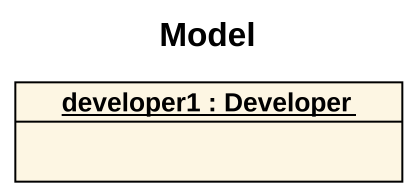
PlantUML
@startuml
title Model
hide circle
hide empty members
object "developer1 : Developer" as developer1
@enduml
